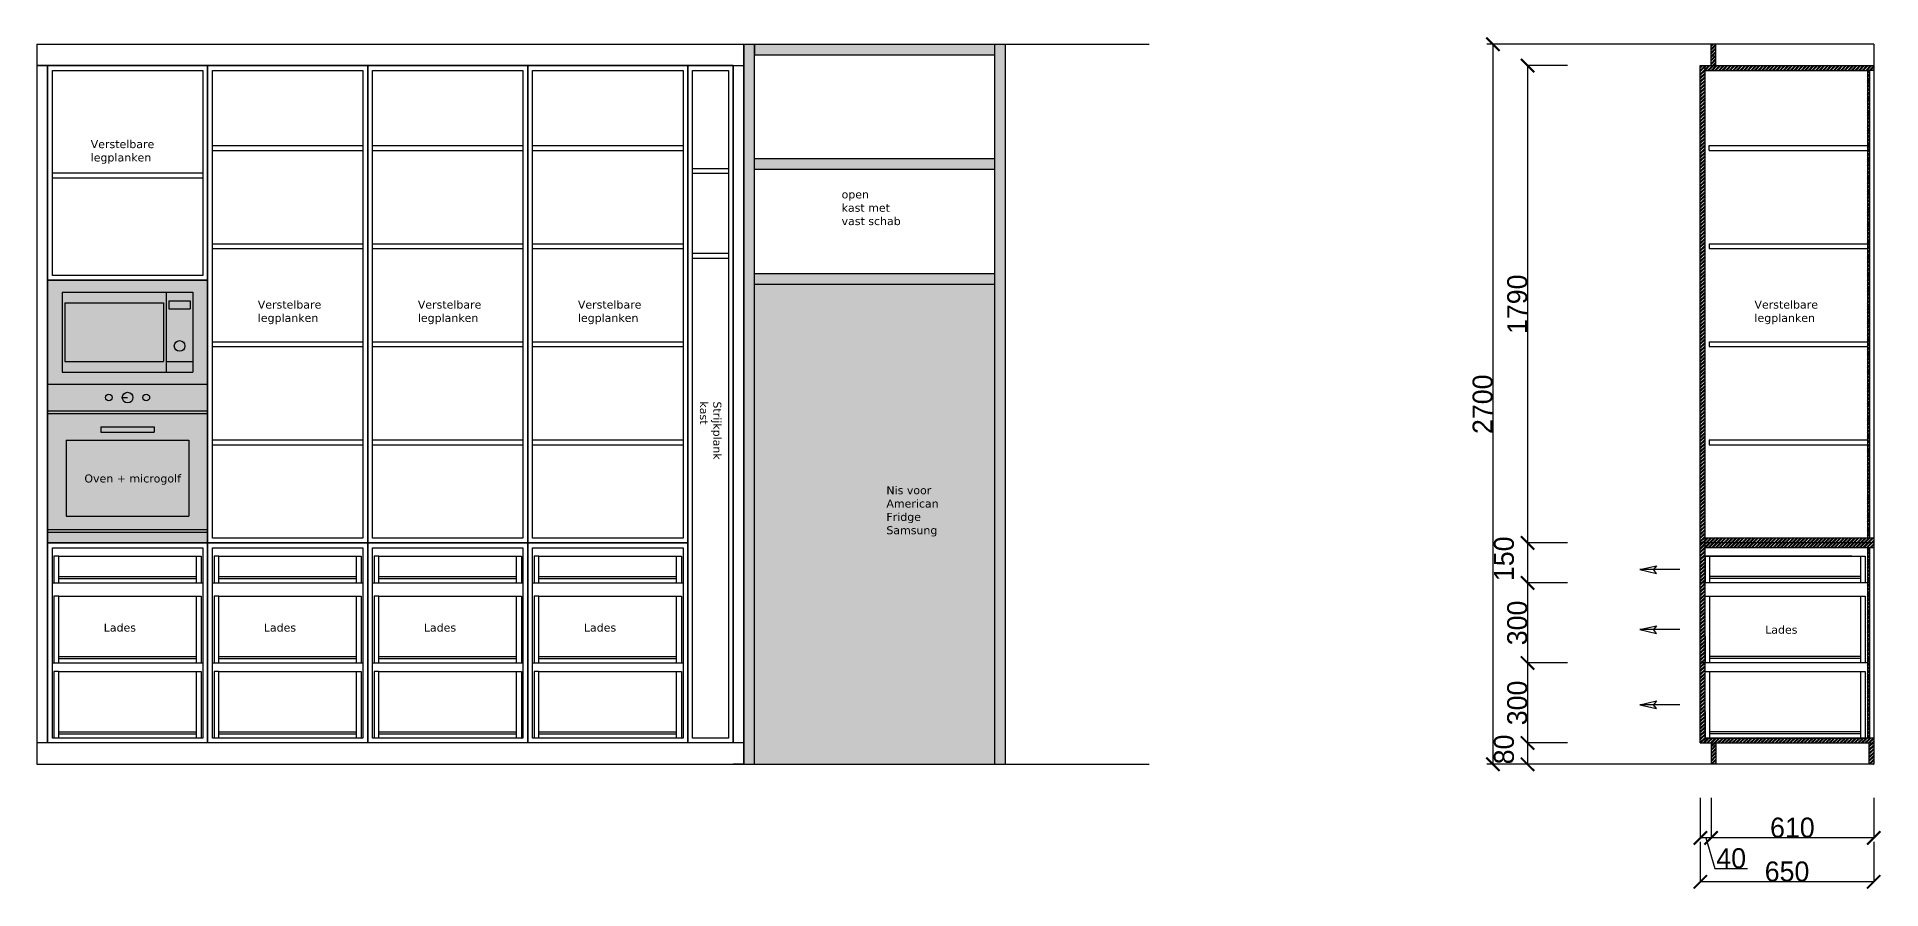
# Model space of a CAD drawing. Header units: millimetres. Extents: x -153917 to -31303, y -39726 to 31262.
# Drawn here: x -61439 to -54526, y -25069 to -21873 of the extents above; entities that cross this region are included whole.
import ezdxf

# ---------------------------------------------------------------- set-up
doc = ezdxf.new("R2010")
doc.units = ezdxf.units.MM
doc.header["$LTSCALE"] = 5
for name, color, linetype in [('Bemating', 1, 'Continuous'), ('invulling muren', 252, 'Continuous'), ('Keuken', 8, 'Continuous'), ('Meubel', 8, 'Continuous'), ('muren', 7, 'Continuous'), ('Tekst', 7, 'Continuous')]:
    doc.layers.add(name, color=color, linetype=linetype)
doc.layers.add('parket', color=7, linetype='Continuous', true_color=0xe6d6b7)
doc.styles.add('Geneva', font='')
doc.styles.get('Geneva').set_extended_font_data('Geneva')
doc.dimstyles.new('ISO-25', dxfattribs={"dimtxt": 100, "dimasz": 25, "dimexe": 1.25, "dimexo": 0.625, "dimtad": 1, "dimtxsty": 'Standard', "dimblk": 'ARCHTICK', "dimcen": 2.5, "dimse1": 1, "dimse2": 1, "dimadec": 0, "dimazin": 0, "dimtfac": 1, "dimtmove": 0, "dimatfit": 3, "dimfxl": 1, "dimarcsym": 0})

# ---------------------------------------------------------------- blocks, each defined once
blk = doc.blocks.new('_ArchTick')
at = {"color": 0, "linetype": 'ByBlock', "const_width": 0.15}
blk.add_lwpolyline([(-0.5, -0.5), (0.5, 0.5)], dxfattribs=at)
blk = doc.blocks.new('*D811')
at = {"layer": 'Bemating', "color": 0, "lineweight": -2, "transparency": 16777216}
for p, q in [((-55831.1, -21900.8), (-55982.4, -21900.8)), ((-55981.1, -21900.8), (-55981.1, -24600.8)), ((-55831.1, -24600.8), (-55982.4, -24600.8))]:
    blk.add_line(p, q, dxfattribs=at)
at = {"layer": 'Defpoints', "color": 0, "transparency": 16777216}
for p in [(-55303.5, -21900.8), (-55981.1, -24600.8), (-55303.5, -24600.8)]:
    blk.add_point(p, dxfattribs=at)
at = {"layer": 'Bemating', "color": 0, "lineweight": -2, "transparency": 16777216, "xscale": 50, "yscale": 50, "zscale": 50}
for p, rotation in [((-55981.1, -21900.8), 90), ((-55981.1, -24600.8), 270)]:
    blk.add_blockref('_ArchTick', p, dxfattribs=dict(at, rotation=rotation))
at = {"layer": 'Bemating', "color": 0, "transparency": 16777216, "insert": (-56019.2, -23250.8), "char_height": 75, "attachment_point": 5, "rotation": 90, "style": 'Geneva'}
blk.add_mtext('2700', dxfattribs=at)
blk = doc.blocks.new('*D812')
at = {"layer": 'Bemating', "color": 0, "lineweight": -2, "transparency": 16777216}
for p, q in [((-55701.3, -21980.8), (-55852.5, -21980.8)), ((-55851.3, -21980.8), (-55851.3, -23770.8)), ((-55701.3, -23770.8), (-55852.5, -23770.8))]:
    blk.add_line(p, q, dxfattribs=at)
at = {"layer": 'Defpoints', "color": 0, "transparency": 16777216}
for p in [(-55263.5, -21980.8), (-55851.3, -23770.8), (-55263.5, -23770.8)]:
    blk.add_point(p, dxfattribs=at)
at = {"layer": 'Bemating', "color": 0, "lineweight": -2, "transparency": 16777216, "xscale": 50, "yscale": 50, "zscale": 50}
for p, rotation in [((-55851.3, -21980.8), 90), ((-55851.3, -23770.8), 270)]:
    blk.add_blockref('_ArchTick', p, dxfattribs=dict(at, rotation=rotation))
at = {"layer": 'Bemating', "color": 0, "transparency": 16777216, "insert": (-55889.4, -22875.8), "char_height": 75, "attachment_point": 5, "rotation": 90, "style": 'Geneva'}
blk.add_mtext('1790', dxfattribs=at)
blk = doc.blocks.new('*D813')
at = {"layer": 'Bemating', "color": 0, "lineweight": -2, "transparency": 16777216}
for p, q in [((-55701.3, -23770.8), (-55852.5, -23770.8)), ((-55851.3, -23770.8), (-55851.3, -23920.8)), ((-55701.3, -23920.8), (-55852.5, -23920.8))]:
    blk.add_line(p, q, dxfattribs=at)
at = {"layer": 'Defpoints', "color": 0, "transparency": 16777216}
for p in [(-55263.5, -23770.8), (-55851.3, -23920.8), (-55263.5, -23920.8)]:
    blk.add_point(p, dxfattribs=at)
at = {"layer": 'Bemating', "color": 0, "lineweight": -2, "transparency": 16777216, "xscale": 50, "yscale": 50, "zscale": 50}
for p, rotation in [((-55851.3, -23770.8), 90), ((-55851.3, -23920.8), 270)]:
    blk.add_blockref('_ArchTick', p, dxfattribs=dict(at, rotation=rotation))
at = {"layer": 'Bemating', "color": 0, "transparency": 16777216, "insert": (-55939.4, -23830.2), "char_height": 75, "attachment_point": 5, "rotation": 90, "style": 'Geneva'}
blk.add_mtext('150', dxfattribs=at)
blk = doc.blocks.new('*D814')
at = {"layer": 'Bemating', "color": 0, "lineweight": -2, "transparency": 16777216}
for p, q in [((-55701.3, -23920.8), (-55852.5, -23920.8)), ((-55851.3, -23920.8), (-55851.3, -24220.8)), ((-55701.3, -24220.8), (-55852.5, -24220.8))]:
    blk.add_line(p, q, dxfattribs=at)
at = {"layer": 'Defpoints', "color": 0, "transparency": 16777216}
for p in [(-55263.5, -23920.8), (-55851.3, -24220.8), (-55263.5, -24220.8)]:
    blk.add_point(p, dxfattribs=at)
at = {"layer": 'Bemating', "color": 0, "lineweight": -2, "transparency": 16777216, "xscale": 50, "yscale": 50, "zscale": 50}
for p, rotation in [((-55851.3, -23920.8), 90), ((-55851.3, -24220.8), 270)]:
    blk.add_blockref('_ArchTick', p, dxfattribs=dict(at, rotation=rotation))
at = {"layer": 'Bemating', "color": 0, "transparency": 16777216, "insert": (-55889.4, -24070.8), "char_height": 75, "attachment_point": 5, "rotation": 90, "style": 'Geneva'}
blk.add_mtext('300', dxfattribs=at)
blk = doc.blocks.new('*D815')
at = {"layer": 'Bemating', "color": 0, "lineweight": -2, "transparency": 16777216}
for p, q in [((-55701.3, -24220.8), (-55852.5, -24220.8)), ((-55851.3, -24220.8), (-55851.3, -24520.8)), ((-55701.3, -24520.8), (-55852.5, -24520.8))]:
    blk.add_line(p, q, dxfattribs=at)
at = {"layer": 'Defpoints', "color": 0, "transparency": 16777216}
for p in [(-55263.5, -24220.8), (-55851.3, -24520.8), (-55263.5, -24520.8)]:
    blk.add_point(p, dxfattribs=at)
at = {"layer": 'Bemating', "color": 0, "lineweight": -2, "transparency": 16777216, "xscale": 50, "yscale": 50, "zscale": 50}
for p, rotation in [((-55851.3, -24220.8), 90), ((-55851.3, -24520.8), 270)]:
    blk.add_blockref('_ArchTick', p, dxfattribs=dict(at, rotation=rotation))
at = {"layer": 'Bemating', "color": 0, "transparency": 16777216, "insert": (-55889.4, -24370.8), "char_height": 75, "attachment_point": 5, "rotation": 90, "style": 'Geneva'}
blk.add_mtext('300', dxfattribs=at)
blk = doc.blocks.new('*D816')
at = {"layer": 'Bemating', "color": 0, "lineweight": -2, "transparency": 16777216}
for p, q in [((-55701.3, -24520.8), (-55852.5, -24520.8)), ((-55851.3, -24520.8), (-55851.3, -24600.8)), ((-55701.3, -24600.8), (-55852.5, -24600.8))]:
    blk.add_line(p, q, dxfattribs=at)
at = {"layer": 'Defpoints', "color": 0, "transparency": 16777216}
for p in [(-55263.5, -24520.8), (-55851.3, -24600.8), (-55303.5, -24600.8)]:
    blk.add_point(p, dxfattribs=at)
at = {"layer": 'Bemating', "color": 0, "lineweight": -2, "transparency": 16777216, "xscale": 50, "yscale": 50, "zscale": 50}
for p, rotation in [((-55851.3, -24520.8), 90), ((-55851.3, -24600.8), 270)]:
    blk.add_blockref('_ArchTick', p, dxfattribs=dict(at, rotation=rotation))
at = {"layer": 'Bemating', "color": 0, "transparency": 16777216, "insert": (-55939.4, -24545.2), "char_height": 75, "attachment_point": 5, "rotation": 90, "style": 'Geneva'}
blk.add_mtext('80', dxfattribs=at)
blk = doc.blocks.new('*D808')
at = {"layer": 'Bemating', "color": 0, "lineweight": -2, "transparency": 16777216}
for p, q in [((-55203.5, -24891.4), (-55203.5, -25042.6)), ((-54553.5, -24891.4), (-54553.5, -25042.6)), ((-54553.5, -25041.4), (-55203.5, -25041.4))]:
    blk.add_line(p, q, dxfattribs=at)
at = {"layer": 'Defpoints', "color": 0, "transparency": 16777216}
for p in [(-55203.5, -24520.8), (-54553.5, -24520.8), (-55203.5, -25041.4)]:
    blk.add_point(p, dxfattribs=at)
at = {"layer": 'Bemating', "color": 0, "lineweight": -2, "transparency": 16777216, "xscale": 50, "yscale": 50, "zscale": 50, "rotation": 180}
blk.add_blockref('_ArchTick', (-55203.5, -25041.4), dxfattribs=at)
at = {"layer": 'Bemating', "color": 0, "lineweight": -2, "transparency": 16777216, "xscale": 50, "yscale": 50, "zscale": 50}
blk.add_blockref('_ArchTick', (-54553.5, -25041.4), dxfattribs=at)
at = {"layer": 'Bemating', "color": 0, "transparency": 16777216, "insert": (-54878.5, -25003.3), "char_height": 75, "attachment_point": 5, "style": 'Geneva'}
blk.add_mtext('650', dxfattribs=at)
blk = doc.blocks.new('*D809')
at = {"layer": 'Bemating', "color": 0, "lineweight": -2, "transparency": 16777216}
for p, q in [((-55163.5, -24727.1), (-55163.5, -24878.3)), ((-54553.5, -24727.1), (-54553.5, -24878.3)), ((-54553.5, -24877.1), (-55163.5, -24877.1))]:
    blk.add_line(p, q, dxfattribs=at)
at = {"layer": 'Defpoints', "color": 0, "transparency": 16777216}
for p in [(-55163.5, -24600.8), (-54553.5, -24600.8), (-55163.5, -24877.1)]:
    blk.add_point(p, dxfattribs=at)
at = {"layer": 'Bemating', "color": 0, "lineweight": -2, "transparency": 16777216, "xscale": 50, "yscale": 50, "zscale": 50, "rotation": 180}
blk.add_blockref('_ArchTick', (-55163.5, -24877.1), dxfattribs=at)
at = {"layer": 'Bemating', "color": 0, "lineweight": -2, "transparency": 16777216, "xscale": 50, "yscale": 50, "zscale": 50}
blk.add_blockref('_ArchTick', (-54553.5, -24877.1), dxfattribs=at)
at = {"layer": 'Bemating', "color": 0, "transparency": 16777216, "insert": (-54858.5, -24838.9), "char_height": 75, "attachment_point": 5, "style": 'Geneva'}
blk.add_mtext('610', dxfattribs=at)
blk = doc.blocks.new('*D810')
at = {"layer": 'Bemating', "color": 0, "lineweight": -2, "transparency": 16777216}
for p, q in [((-55203.5, -24727.1), (-55203.5, -24878.3)), ((-55163.5, -24727.1), (-55163.5, -24878.3)), ((-55163.5, -24877.1), (-55203.5, -24877.1)), ((-55183.5, -24877.1), (-55149.1, -24991.8)), ((-55149.1, -24991.8), (-55026.4, -24991.8))]:
    blk.add_line(p, q, dxfattribs=at)
at = {"layer": 'Defpoints', "color": 0, "transparency": 16777216}
for p in [(-55203.5, -24520.8), (-55163.5, -24600.8), (-55203.5, -24877.1)]:
    blk.add_point(p, dxfattribs=at)
at = {"layer": 'Bemating', "color": 0, "lineweight": -2, "transparency": 16777216, "xscale": 50, "yscale": 50, "zscale": 50, "rotation": 180}
blk.add_blockref('_ArchTick', (-55203.5, -24877.1), dxfattribs=at)
at = {"layer": 'Bemating', "color": 0, "lineweight": -2, "transparency": 16777216, "xscale": 50, "yscale": 50, "zscale": 50}
blk.add_blockref('_ArchTick', (-55163.5, -24877.1), dxfattribs=at)
at = {"layer": 'Bemating', "color": 0, "transparency": 16777216, "insert": (-55087.8, -24953.6), "char_height": 75, "attachment_point": 5, "style": 'Geneva'}
blk.add_mtext('40', dxfattribs=at)

msp = doc.modelspace()

# ---------------------------------------------------------------- hatches: boundary and pattern name
at = {"layer": 'invulling muren', "transparency": 33554687}
h = msp.add_hatch(dxfattribs=at)
h.set_pattern_fill('ANSI32', color=256)
h.paths.add_polyline_path([(-55185.507, -21980.805), (-55203.507, -21980.805), (-55203.507, -23770.805), (-55185.507, -23770.805)])
h.paths.add_polyline_path([(-55145.507, -21900.805), (-55163.507, -21900.805), (-55163.507, -21980.805), (-55145.507, -21980.805)])
h.paths.add_polyline_path([(-54553.507, -21980.805), (-55185.507, -21980.805), (-55185.507, -21998.805), (-54577.507, -21998.805), (-54553.507, -21998.805)])
h.paths.add_polyline_path([(-54569.507, -21998.805), (-54577.507, -21998.805), (-54577.507, -23752.805), (-54569.507, -23752.805)])
h.paths.add_polyline_path([(-54553.507, -23752.805), (-55185.507, -23752.805), (-55185.507, -23770.805), (-54553.507, -23770.805)])
h.paths.add_polyline_path([(-54553.507, -23770.805), (-55185.507, -23770.805), (-55185.507, -23788.805), (-54577.507, -23788.805), (-54553.507, -23788.805)])
h.paths.add_polyline_path([(-55185.507, -23770.805), (-55203.507, -23770.805), (-55203.507, -23920.805), (-55185.507, -23920.805), (-55185.507, -23820.805)])
h.paths.add_polyline_path([(-55185.507, -23920.805), (-55203.507, -23920.805), (-55203.507, -24220.805), (-55185.507, -24220.805), (-55185.507, -24120.805)])
h.paths.add_polyline_path([(-54569.507, -23788.805), (-54577.507, -23788.805), (-54577.507, -24502.805), (-54569.507, -24502.805)])
h.paths.add_polyline_path([(-55185.507, -24220.805), (-55203.507, -24220.805), (-55203.507, -24520.805), (-55185.507, -24520.805)])
h.paths.add_polyline_path([(-54553.507, -24502.805), (-55167.507, -24502.805), (-55185.507, -24502.805), (-55185.507, -24520.805), (-55163.507, -24520.805), (-54553.507, -24520.805)])
h.paths.add_polyline_path([(-55145.507, -24520.805), (-55163.507, -24520.805), (-55163.507, -24600.805), (-55145.507, -24600.805)])
h.paths.add_polyline_path([(-54553.507, -24520.805), (-54571.507, -24520.805), (-54571.507, -24600.805), (-54553.507, -24600.805)])
at = {"layer": 'Meubel', "transparency": 33554480}
h = msp.add_hatch(color=11, dxfattribs=at)
h.dxf.hatch_style = 1
h.paths.add_polyline_path([(-60798.737, -22785.805), (-61398.737, -22785.805), (-61398.737, -23770.805), (-60798.737, -23770.805)])
h = msp.add_hatch(color=11, dxfattribs=at)
h.dxf.hatch_style = 1
h.paths.add_polyline_path([(-57848.737, -22800.805), (-58748.737, -22800.805), (-58748.737, -24600.805), (-57848.737, -24600.805)])
at = {"layer": 'parket', "transparency": 33554687}
h = msp.add_hatch(color=256, dxfattribs=at)
h.dxf.hatch_style = 1
h.paths.add_polyline_path([(-58748.737, -21900.805), (-58788.737, -21900.805), (-58788.737, -24600.805), (-58748.737, -24600.805)])
h.paths.add_polyline_path([(-57848.737, -21900.805), (-58748.737, -21900.805), (-58748.737, -21940.805), (-57848.737, -21940.805)])
h.paths.add_polyline_path([(-57808.737, -21900.805), (-57848.737, -21900.805), (-57848.737, -21940.805), (-57848.737, -24600.805), (-57808.737, -24600.805)])
h.paths.add_polyline_path([(-57848.737, -22330.805), (-58748.737, -22330.805), (-58748.737, -22370.805), (-57848.737, -22370.805)])
h.paths.add_polyline_path([(-57848.737, -22760.805), (-58748.737, -22760.805), (-58748.737, -22800.805), (-57848.737, -22800.805)])

# ---------------------------------------------------------------- linework, layer by layer
at = {"layer": 'Keuken'}
for p, q in [((-61398.737, -22785.805), (-60798.737, -22785.805)), ((-61343.737, -22830.805), (-61343.737, -23130.805)), ((-61343.737, -22830.805), (-60853.737, -22830.805)), ((-61333.737, -22870.805), (-60963.737, -22870.805)), ((-61333.737, -22870.805), (-61333.737, -23090.805)), ((-60963.737, -22870.805), (-60963.737, -23090.805)), ((-60953.737, -22830.805), (-60953.737, -23130.805)), ((-60943.737, -22862.441), (-60863.737, -22862.441)), ((-60943.737, -22862.441), (-60943.737, -22892.441)), ((-60863.737, -22862.441), (-60863.737, -22892.441)), ((-60853.737, -22830.805), (-60853.737, -23130.805)), ((-60943.737, -22892.441), (-60863.737, -22892.441)), ((-61343.737, -23130.805), (-60853.737, -23130.805)), ((-61333.737, -23090.805), (-60963.737, -23090.805)), ((-60953.737, -23090.805), (-60853.737, -23090.805)), ((-61398.737, -23175.805), (-60798.737, -23175.805)), ((-61118.737, -23225.805), (-61098.737, -23225.805)), ((-61398.737, -23275.805), (-60798.737, -23275.805)), ((-61398.737, -23285.805), (-60798.737, -23285.805)), ((-61198.737, -23335.805), (-60998.737, -23335.805)), ((-61198.737, -23335.805), (-61198.737, -23355.805)), ((-61198.737, -23355.805), (-60998.737, -23355.805)), ((-60998.737, -23335.805), (-60998.737, -23355.805)), ((-61328.737, -23385.805), (-60868.737, -23385.805)), ((-61328.737, -23385.805), (-61328.737, -23670.805)), ((-60868.737, -23385.805), (-60868.737, -23670.805)), ((-61328.737, -23670.805), (-60868.737, -23670.805)), ((-61398.737, -23720.805), (-60798.737, -23720.805)), ((-61398.737, -23730.805), (-60798.737, -23730.805)), ((-61398.737, -23770.805), (-60798.737, -23770.805)), ((-60798.737, -23770.805), (-60198.737, -23770.805)), ((-60198.737, -23770.805), (-59598.737, -23770.805)), ((-59598.737, -23770.805), (-58998.737, -23770.805))]:
    msp.add_line(p, q, dxfattribs=at)
for centre, radius in [((-60903.737, -23032.192), 20), ((-61168.737, -23225.805), 12.5), ((-61098.737, -23225.805), 20), ((-61028.737, -23225.805), 12.5)]:
    msp.add_circle(centre, radius, dxfattribs=at)
at = {"layer": 'Meubel'}
for p, q in [((-58788.737, -24600.805), (-58788.737, -21900.805)), ((-58788.737, -21900.805), (-57808.737, -21900.805)), ((-58748.737, -24600.805), (-58748.737, -21900.805)), ((-58748.737, -21900.805), (-58748.737, -21940.805)), ((-57848.737, -21900.805), (-57848.737, -24600.805)), ((-57808.737, -21900.805), (-57808.737, -24600.805)), ((-55163.507, -21980.805), (-55163.507, -21900.805)), ((-55145.507, -21980.805), (-55145.507, -21900.805)), ((-58828.737, -21980.805), (-61438.737, -21980.805)), ((-61438.737, -21980.805), (-61398.737, -21980.805)), ((-61398.737, -21980.805), (-61398.737, -24520.805)), ((-60798.737, -21980.805), (-60798.737, -24520.805)), ((-60198.737, -21980.805), (-60198.737, -24520.805)), ((-59598.737, -21980.805), (-59598.737, -24520.805)), ((-58998.737, -21980.805), (-58998.737, -24520.805)), ((-58828.737, -24520.805), (-58828.737, -21980.805)), ((-58828.737, -21980.805), (-58788.737, -21980.805)), ((-58748.737, -21940.805), (-57848.737, -21940.805)), ((-55203.507, -24520.805), (-55203.507, -21980.805)), ((-55203.507, -21980.805), (-54553.507, -21980.805)), ((-55203.507, -21980.805), (-55163.507, -21980.805)), ((-55185.507, -24520.805), (-55185.507, -21980.805)), ((-55185.507, -21998.805), (-54577.507, -21998.805)), ((-54553.507, -21998.805), (-54577.507, -21998.805)), ((-54577.507, -21998.805), (-54577.507, -23752.805)), ((-54569.507, -21998.805), (-54569.507, -23752.805)), ((-60780.737, -22280.805), (-60216.737, -22280.805)), ((-60780.737, -22298.805), (-60216.737, -22298.805)), ((-60180.737, -22280.805), (-59616.737, -22280.805)), ((-60180.737, -22298.805), (-59616.737, -22298.805)), ((-59580.737, -22280.805), (-59016.737, -22280.805)), ((-59580.737, -22298.805), (-59016.737, -22298.805)), ((-55170.507, -22280.805), (-54577.507, -22280.805)), ((-55170.507, -22298.805), (-55170.507, -22280.805)), ((-55170.507, -22298.805), (-54577.507, -22298.805)), ((-61380.737, -22383.305), (-60816.737, -22383.305)), ((-58980.737, -22366.805), (-58846.737, -22366.805)), ((-58980.737, -22384.805), (-58846.737, -22384.805)), ((-57848.737, -22330.805), (-58748.737, -22330.805)), ((-57848.737, -22370.805), (-58748.737, -22370.805)), ((-61380.737, -22401.305), (-60816.737, -22401.305)), ((-60780.737, -22648.805), (-60216.737, -22648.805)), ((-60780.737, -22666.805), (-60216.737, -22666.805)), ((-60180.737, -22648.805), (-59616.737, -22648.805)), ((-60180.737, -22666.805), (-59616.737, -22666.805)), ((-59580.737, -22648.805), (-59016.737, -22648.805)), ((-59580.737, -22666.805), (-59016.737, -22666.805)), ((-55170.507, -22648.805), (-54577.507, -22648.805)), ((-55170.507, -22648.805), (-55170.507, -22666.805)), ((-55170.507, -22666.805), (-54577.507, -22666.805)), ((-58980.737, -22684.805), (-58846.737, -22684.805)), ((-58980.737, -24502.805), (-58980.737, -22702.805)), ((-58980.737, -22702.805), (-58846.737, -22702.805)), ((-61398.737, -22785.805), (-61398.737, -23770.805)), ((-60798.737, -22785.805), (-60798.737, -23770.805)), ((-58748.737, -22760.805), (-57848.737, -22760.805)), ((-58748.737, -22800.805), (-57848.737, -22800.805)), ((-60780.737, -23016.805), (-60216.737, -23016.805)), ((-60180.737, -23016.805), (-59616.737, -23016.805)), ((-59580.737, -23016.805), (-59016.737, -23016.805)), ((-55170.507, -23016.805), (-54577.507, -23016.805)), ((-55170.507, -23016.805), (-55170.507, -23034.805)), ((-60780.737, -23034.805), (-60216.737, -23034.805)), ((-60180.737, -23034.805), (-59616.737, -23034.805)), ((-59580.737, -23034.805), (-59016.737, -23034.805)), ((-55170.507, -23034.805), (-54577.507, -23034.805)), ((-60780.737, -23384.805), (-60216.737, -23384.805)), ((-60780.737, -23752.805), (-60780.737, -23402.805)), ((-60780.737, -23402.805), (-60216.737, -23402.805)), ((-60180.737, -23384.805), (-59616.737, -23384.805)), ((-60180.737, -23402.805), (-59616.737, -23402.805)), ((-59580.737, -23384.805), (-59016.737, -23384.805)), ((-59580.737, -23402.805), (-59016.737, -23402.805)), ((-55170.507, -23384.805), (-54577.507, -23384.805)), ((-55170.507, -23384.805), (-55170.507, -23402.805)), ((-55170.507, -23402.805), (-54577.507, -23402.805)), ((-61398.737, -23770.805), (-58998.737, -23770.805)), ((-55185.507, -23770.805), (-55203.507, -23770.805)), ((-54553.507, -23752.805), (-55185.507, -23752.805)), ((-54553.507, -23770.805), (-55185.507, -23770.805)), ((-61356.737, -23820.805), (-61374.737, -23820.805)), ((-61374.737, -23820.805), (-61374.737, -23920.805)), ((-61356.737, -23920.805), (-61356.737, -23820.805)), ((-61356.737, -23820.805), (-60822.737, -23820.805)), ((-60840.737, -23920.805), (-60840.737, -23820.805)), ((-60840.737, -23820.805), (-60822.737, -23820.805)), ((-60822.737, -23820.805), (-60822.737, -23920.805)), ((-60756.737, -23820.805), (-60774.737, -23820.805)), ((-60774.737, -23820.805), (-60774.737, -23920.805)), ((-60756.737, -23920.805), (-60756.737, -23820.805)), ((-60756.737, -23820.805), (-60222.737, -23820.805)), ((-60240.737, -23920.805), (-60240.737, -23820.805)), ((-60240.737, -23820.805), (-60222.737, -23820.805)), ((-60222.737, -23820.805), (-60222.737, -23920.805)), ((-60156.737, -23820.805), (-60174.737, -23820.805)), ((-60174.737, -23820.805), (-60174.737, -23920.805)), ((-60156.737, -23920.805), (-60156.737, -23820.805)), ((-60156.737, -23820.805), (-59622.737, -23820.805)), ((-59640.737, -23920.805), (-59640.737, -23820.805)), ((-59640.737, -23820.805), (-59622.737, -23820.805)), ((-59622.737, -23820.805), (-59622.737, -23920.805)), ((-59556.737, -23820.805), (-59574.737, -23820.805)), ((-59574.737, -23820.805), (-59574.737, -23920.805)), ((-59556.737, -23920.805), (-59556.737, -23820.805)), ((-59556.737, -23820.805), (-59022.737, -23820.805)), ((-59040.737, -23920.805), (-59040.737, -23820.805)), ((-59040.737, -23820.805), (-59022.737, -23820.805)), ((-59022.737, -23820.805), (-59022.737, -23920.805)), ((-54577.507, -23788.805), (-55185.507, -23788.805)), ((-55167.507, -23820.805), (-55185.507, -23820.805)), ((-55185.507, -23820.805), (-55185.507, -23920.805)), ((-55185.507, -23820.805), (-54685.507, -23820.805)), ((-55185.507, -23820.805), (-54585.507, -23820.805)), ((-54635.507, -23820.805), (-55167.507, -23820.805)), ((-55167.507, -23920.805), (-55167.507, -23820.805)), ((-54603.507, -23820.805), (-54603.507, -23920.805)), ((-54585.507, -23820.805), (-54585.507, -23920.805)), ((-54585.507, -23820.805), (-54585.507, -23920.805)), ((-54553.507, -23788.805), (-54577.507, -23788.805)), ((-54577.507, -23788.805), (-54577.507, -24502.805)), ((-54569.507, -23788.805), (-54569.507, -24502.805)), ((-61356.737, -23920.805), (-61356.737, -23896.805)), ((-61356.737, -23896.805), (-60840.737, -23896.805)), ((-61356.737, -23904.805), (-60840.737, -23904.805)), ((-60840.737, -23920.805), (-60840.737, -23896.805)), ((-60756.737, -23920.805), (-60756.737, -23896.805)), ((-60756.737, -23896.805), (-60240.737, -23896.805)), ((-60756.737, -23904.805), (-60240.737, -23904.805)), ((-60240.737, -23920.805), (-60240.737, -23896.805)), ((-60156.737, -23920.805), (-60156.737, -23896.805)), ((-60156.737, -23896.805), (-59640.737, -23896.805)), ((-60156.737, -23904.805), (-59640.737, -23904.805)), ((-59640.737, -23920.805), (-59640.737, -23896.805)), ((-59556.737, -23920.805), (-59556.737, -23896.805)), ((-59556.737, -23896.805), (-59040.737, -23896.805)), ((-59556.737, -23904.805), (-59040.737, -23904.805)), ((-59040.737, -23920.805), (-59040.737, -23896.805)), ((-55430.574, -23870.805), (-55368.318, -23856.323)), ((-55280.574, -23870.805), (-55430.574, -23870.805)), ((-55430.574, -23870.805), (-55368.318, -23885.287)), ((-55368.318, -23856.323), (-55379.346, -23870.805)), ((-55368.318, -23885.287), (-55379.346, -23870.805)), ((-54603.507, -23896.805), (-55167.507, -23896.805)), ((-55167.507, -23920.805), (-55167.507, -23896.805)), ((-54603.507, -23904.805), (-55167.507, -23904.805)), ((-61380.737, -23920.805), (-60816.737, -23920.805)), ((-61356.737, -23970.805), (-61374.737, -23970.805)), ((-61374.737, -23970.805), (-61374.737, -24220.805)), ((-61356.737, -24220.805), (-61356.737, -23970.805)), ((-61356.737, -23970.805), (-60822.737, -23970.805)), ((-60840.737, -24220.805), (-60840.737, -23970.805)), ((-60840.737, -23970.805), (-60822.737, -23970.805)), ((-60822.737, -23970.805), (-60822.737, -24220.805)), ((-60780.737, -23920.805), (-60216.737, -23920.805)), ((-60756.737, -23970.805), (-60774.737, -23970.805)), ((-60774.737, -23970.805), (-60774.737, -24220.805)), ((-60756.737, -24220.805), (-60756.737, -23970.805)), ((-60756.737, -23970.805), (-60222.737, -23970.805)), ((-60240.737, -24220.805), (-60240.737, -23970.805)), ((-60240.737, -23970.805), (-60222.737, -23970.805)), ((-60222.737, -23970.805), (-60222.737, -24220.805)), ((-60180.737, -23920.805), (-59616.737, -23920.805)), ((-60156.737, -23970.805), (-60174.737, -23970.805)), ((-60174.737, -23970.805), (-60174.737, -24220.805)), ((-60156.737, -24220.805), (-60156.737, -23970.805)), ((-60156.737, -23970.805), (-59622.737, -23970.805)), ((-59640.737, -24220.805), (-59640.737, -23970.805)), ((-59640.737, -23970.805), (-59622.737, -23970.805)), ((-59622.737, -23970.805), (-59622.737, -24220.805)), ((-59580.737, -23920.805), (-59016.737, -23920.805)), ((-59556.737, -23970.805), (-59574.737, -23970.805)), ((-59574.737, -23970.805), (-59574.737, -24220.805)), ((-59556.737, -24220.805), (-59556.737, -23970.805)), ((-59556.737, -23970.805), (-59022.737, -23970.805)), ((-59040.737, -24220.805), (-59040.737, -23970.805)), ((-59040.737, -23970.805), (-59022.737, -23970.805)), ((-59022.737, -23970.805), (-59022.737, -24220.805)), ((-55185.507, -23920.805), (-55203.507, -23920.805)), ((-55167.507, -23920.805), (-55185.507, -23920.805)), ((-55185.507, -23970.805), (-54585.507, -23970.805)), ((-54577.507, -23920.805), (-55167.507, -23920.805)), ((-55167.507, -24220.805), (-55167.507, -23970.805)), ((-54603.507, -23970.805), (-54603.507, -24220.805)), ((-54585.507, -23970.805), (-54585.507, -24220.805)), ((-55430.574, -24095.805), (-55368.318, -24081.323)), ((-55280.574, -24095.805), (-55430.574, -24095.805)), ((-55430.574, -24095.805), (-55368.318, -24110.287)), ((-55368.318, -24081.323), (-55379.346, -24095.805)), ((-55368.318, -24110.287), (-55379.346, -24095.805)), ((-55185.507, -24120.805), (-55185.507, -24220.805)), ((-54585.507, -24120.805), (-54585.507, -24220.805)), ((-61380.737, -24220.805), (-60816.737, -24220.805)), ((-61356.737, -24252.805), (-61374.737, -24252.805)), ((-61374.737, -24252.805), (-61374.737, -24502.805)), ((-61356.737, -24220.805), (-61356.737, -24196.805)), ((-61356.737, -24196.805), (-60840.737, -24196.805)), ((-61356.737, -24204.805), (-60840.737, -24204.805)), ((-61356.737, -24502.805), (-61356.737, -24252.805)), ((-61356.737, -24252.805), (-60822.737, -24252.805)), ((-60840.737, -24220.805), (-60840.737, -24196.805)), ((-60840.737, -24502.805), (-60840.737, -24252.805)), ((-60840.737, -24252.805), (-60822.737, -24252.805)), ((-60822.737, -24252.805), (-60822.737, -24502.805)), ((-60780.737, -24220.805), (-60216.737, -24220.805)), ((-60756.737, -24252.805), (-60774.737, -24252.805)), ((-60774.737, -24252.805), (-60774.737, -24502.805)), ((-60756.737, -24220.805), (-60756.737, -24196.805)), ((-60756.737, -24196.805), (-60240.737, -24196.805)), ((-60756.737, -24204.805), (-60240.737, -24204.805)), ((-60756.737, -24502.805), (-60756.737, -24252.805)), ((-60756.737, -24252.805), (-60222.737, -24252.805)), ((-60240.737, -24220.805), (-60240.737, -24196.805)), ((-60240.737, -24502.805), (-60240.737, -24252.805)), ((-60240.737, -24252.805), (-60222.737, -24252.805)), ((-60222.737, -24252.805), (-60222.737, -24502.805)), ((-60180.737, -24220.805), (-59616.737, -24220.805)), ((-60156.737, -24252.805), (-60174.737, -24252.805)), ((-60174.737, -24252.805), (-60174.737, -24502.805)), ((-60156.737, -24220.805), (-60156.737, -24196.805)), ((-60156.737, -24196.805), (-59640.737, -24196.805)), ((-60156.737, -24204.805), (-59640.737, -24204.805)), ((-60156.737, -24502.805), (-60156.737, -24252.805)), ((-60156.737, -24252.805), (-59622.737, -24252.805)), ((-59640.737, -24220.805), (-59640.737, -24196.805)), ((-59640.737, -24502.805), (-59640.737, -24252.805)), ((-59640.737, -24252.805), (-59622.737, -24252.805)), ((-59622.737, -24252.805), (-59622.737, -24502.805)), ((-59580.737, -24220.805), (-59016.737, -24220.805)), ((-59556.737, -24252.805), (-59574.737, -24252.805)), ((-59574.737, -24252.805), (-59574.737, -24502.805)), ((-59556.737, -24220.805), (-59556.737, -24196.805)), ((-59556.737, -24196.805), (-59040.737, -24196.805)), ((-59556.737, -24204.805), (-59040.737, -24204.805)), ((-59556.737, -24502.805), (-59556.737, -24252.805)), ((-59556.737, -24252.805), (-59022.737, -24252.805)), ((-59040.737, -24220.805), (-59040.737, -24196.805)), ((-59040.737, -24502.805), (-59040.737, -24252.805)), ((-59040.737, -24252.805), (-59022.737, -24252.805)), ((-59022.737, -24252.805), (-59022.737, -24502.805)), ((-55185.507, -24220.805), (-55203.507, -24220.805)), ((-55167.507, -24220.805), (-55185.507, -24220.805)), ((-55185.507, -24252.805), (-54585.507, -24252.805)), ((-54603.507, -24196.805), (-55167.507, -24196.805)), ((-55167.507, -24220.805), (-55167.507, -24196.805)), ((-54603.507, -24204.805), (-55167.507, -24204.805)), ((-54577.507, -24220.805), (-55167.507, -24220.805)), ((-55167.507, -24502.805), (-55167.507, -24252.805)), ((-54603.507, -24252.805), (-54603.507, -24502.805)), ((-54585.507, -24252.805), (-54585.507, -24502.805)), ((-55430.574, -24377.805), (-55368.318, -24363.323)), ((-55280.574, -24377.805), (-55430.574, -24377.805)), ((-55430.574, -24377.805), (-55368.318, -24392.287)), ((-55368.318, -24363.323), (-55379.346, -24377.805)), ((-55368.318, -24392.287), (-55379.346, -24377.805)), ((-55185.507, -24402.805), (-55185.507, -24502.805)), ((-54585.507, -24402.805), (-54585.507, -24502.805)), ((-58788.737, -24520.805), (-61438.737, -24520.805)), ((-61356.737, -24502.805), (-61356.737, -24478.805)), ((-61356.737, -24478.805), (-60840.737, -24478.805)), ((-61356.737, -24486.805), (-60840.737, -24486.805)), ((-60840.737, -24502.805), (-60840.737, -24478.805)), ((-60756.737, -24502.805), (-60756.737, -24478.805)), ((-60756.737, -24478.805), (-60240.737, -24478.805)), ((-60756.737, -24486.805), (-60240.737, -24486.805)), ((-60240.737, -24502.805), (-60240.737, -24478.805)), ((-60156.737, -24502.805), (-60156.737, -24478.805)), ((-60156.737, -24478.805), (-59640.737, -24478.805)), ((-60156.737, -24486.805), (-59640.737, -24486.805)), ((-59640.737, -24502.805), (-59640.737, -24478.805)), ((-59556.737, -24502.805), (-59556.737, -24478.805)), ((-59556.737, -24478.805), (-59040.737, -24478.805)), ((-59556.737, -24486.805), (-59040.737, -24486.805)), ((-59040.737, -24502.805), (-59040.737, -24478.805)), ((-58788.737, -24600.805), (-58788.737, -24520.805)), ((-55203.507, -24520.805), (-54553.507, -24520.805)), ((-55203.507, -24520.805), (-55163.507, -24520.805)), ((-55185.507, -24502.805), (-54577.507, -24502.805)), ((-55167.507, -24502.805), (-55185.507, -24502.805)), ((-54603.507, -24478.805), (-55167.507, -24478.805)), ((-55167.507, -24502.805), (-55167.507, -24478.805)), ((-54603.507, -24486.805), (-55167.507, -24486.805)), ((-54553.507, -24502.805), (-55167.507, -24502.805)), ((-55163.507, -24520.805), (-55163.507, -24600.805)), ((-55145.507, -24520.805), (-55145.507, -24600.805)), ((-54571.507, -24520.805), (-54571.507, -24600.805)), ((-54553.507, -24520.805), (-54553.507, -24600.805)), ((-58788.737, -24600.805), (-58828.737, -24600.805)), ((-54553.507, -24600.805), (-55203.507, -24600.805))]:
    msp.add_line(p, q, dxfattribs=at)
for points in [[(-61398.737, -21980.805), (-60798.737, -21980.805), (-60798.737, -22785.805), (-61398.737, -22785.805)], [(-60798.737, -21980.805), (-60198.737, -21980.805), (-60198.737, -23770.805), (-60798.737, -23770.805)], [(-60798.737, -21980.805), (-60198.737, -21980.805), (-60198.737, -23770.805), (-60798.737, -23770.805)], [(-60198.737, -21980.805), (-59598.737, -21980.805), (-59598.737, -23770.805), (-60198.737, -23770.805)], [(-59598.737, -21980.805), (-58998.737, -21980.805), (-58998.737, -23770.805), (-59598.737, -23770.805)], [(-58998.737, -21980.805), (-58828.737, -21980.805), (-58828.737, -24520.805), (-58998.737, -24520.805)], [(-61380.737, -21998.805), (-60816.737, -21998.805), (-60816.737, -22767.805), (-61380.737, -22767.805)], [(-60780.737, -21998.805), (-60216.737, -21998.805), (-60216.737, -23752.805), (-60780.737, -23752.805)], [(-60180.737, -21998.805), (-59616.737, -21998.805), (-59616.737, -23752.805), (-60180.737, -23752.805)], [(-59580.737, -21998.805), (-59016.737, -21998.805), (-59016.737, -23752.805), (-59580.737, -23752.805)], [(-58980.737, -21998.805), (-58846.737, -21998.805), (-58846.737, -24502.805), (-58980.737, -24502.805)], [(-61398.737, -22785.805), (-60798.737, -22785.805), (-60798.737, -23770.805), (-61398.737, -23770.805)], [(-61398.737, -23770.805), (-60798.737, -23770.805), (-60798.737, -24520.805), (-61398.737, -24520.805)], [(-60798.737, -23770.805), (-60198.737, -23770.805), (-60198.737, -24520.805), (-60798.737, -24520.805)], [(-60198.737, -23770.805), (-59598.737, -23770.805), (-59598.737, -24520.805), (-60198.737, -24520.805)], [(-59598.737, -23770.805), (-58998.737, -23770.805), (-58998.737, -24520.805), (-59598.737, -24520.805)], [(-61380.737, -23788.805), (-60816.737, -23788.805), (-60816.737, -24502.805), (-61380.737, -24502.805)], [(-60780.737, -23788.805), (-60216.737, -23788.805), (-60216.737, -24502.805), (-60780.737, -24502.805)], [(-60180.737, -23788.805), (-59616.737, -23788.805), (-59616.737, -24502.805), (-60180.737, -24502.805)], [(-59580.737, -23788.805), (-59016.737, -23788.805), (-59016.737, -24502.805), (-59580.737, -24502.805)]]:
    msp.add_lwpolyline(points, close=True, dxfattribs=at)
at = {"layer": 'muren'}
for p, q in [((-61438.737, -21900.805), (-61438.737, -24600.805)), ((-61438.737, -21900.805), (-57269.955, -21900.805)), ((-58788.737, -21900.805), (-58788.737, -24600.805)), ((-54553.507, -21900.805), (-56003.507, -21900.805)), ((-54553.507, -21900.805), (-54553.507, -24600.805)), ((-54553.507, -21900.805), (-54553.507, -24600.805)), ((-61438.737, -24600.805), (-57269.955, -24600.805)), ((-54603.507, -24600.805), (-56003.507, -24600.805))]:
    msp.add_line(p, q, dxfattribs=at)

# ---------------------------------------------------------------- texts
at = {"layer": 'Tekst', "char_height": 30}
for s, insert, attachment_point in [('{\\fVerdana|b0|i0|c0|p34;Verstelbare\\Plegplanken}', (-61236.992, -22260.337), 1), ('{\\fVerdana|b0|i0|c0|p34;open \\Pkast met \\Pvast schab}', (-58422.399, -22448.897), 1), ('{\\fVerdana|b0|i0|c0|p34;Verstelbare\\Plegplanken}', (-60610.863, -22862.002), 1), ('{\\fVerdana|b0|i0|c0|p34;Verstelbare\\Plegplanken}', (-60010.863, -22862.002), 1), ('{\\fVerdana|b0|i0|c0|p34;Verstelbare\\Plegplanken}', (-59410.863, -22862.002), 1), ('{\\fVerdana|b0|i0|c0|p34;Verstelbare\\Plegplanken}', (-55000.634, -22862.002), 1), ('{\\fVerdana|b0|i0|c0|p34;Oven + microgolf}', (-61260.69, -23514.118), 1), ('{\\fVerdana|b0|i0|c0|p34;Lades}', (-61188.308, -24073.185), 1), ('{\\fVerdana|b0|i0|c0|p34;Lades}', (-60588.308, -24073.185), 1), ('{\\fVerdana|b0|i0|c0|p34;Lades}', (-59988.308, -24073.185), 1), ('{\\fVerdana|b0|i0|c0|p34;Lades}', (-59388.308, -24073.185), 1), ('{\\fVerdana|b0|i0|c0|p34;Lades}', (-54839.421, -24081.274), 3)]:
    msp.add_mtext_dynamic_manual_height_columns(s, width=513.71165, gutter_width=12.5, heights=[0], dxfattribs=dict(at, insert=insert, attachment_point=attachment_point))
at = {"layer": 'Tekst', "insert": (-58873.2, -23240.119), "char_height": 30, "attachment_point": 1, "rotation": 270}
msp.add_mtext_dynamic_manual_height_columns('{\\fVerdana|b0|i0|c0|p34;Strijkplank\\Pkast}', width=513.71165, gutter_width=12.5, heights=[0], dxfattribs=at)
at = {"layer": 'Tekst', "color": 5, "insert": (-58254.458, -23558.145), "char_height": 30, "attachment_point": 1}
msp.add_mtext_dynamic_manual_height_columns('{\\fVerdana|b0|i0|c0|p34;Nis voor\\PAmerican\\PFridge\\PSamsung}', width=513.71165, gutter_width=12.5, heights=[0], dxfattribs=at)

# ---------------------------------------------------------------- dimensions: what is measured, and where the dimension line sits
at = {"layer": 'Bemating'}
for base, p1, p2, angle, picture, middle in [((-55981.111, -24600.805), (-55303.507, -21900.805), (-55303.507, -24600.805), 90, '*D811', (-56019.236, -23250.805)), ((-55851.3, -23770.805), (-55263.507, -21980.805), (-55263.507, -23770.805), 90, '*D812', (-55889.425, -22875.805)), ((-55851.3, -23920.805), (-55263.507, -23770.805), (-55263.507, -23920.805), 90, '*D813', (-55939.425, -23830.18)), ((-55851.3, -24220.805), (-55263.507, -23920.805), (-55263.507, -24220.805), 90, '*D814', (-55889.425, -24070.805)), ((-55851.3, -24520.805), (-55263.507, -24220.805), (-55263.507, -24520.805), 90, '*D815', (-55889.425, -24370.805)), ((-55851.3, -24600.805), (-55263.507, -24520.805), (-55303.507, -24600.805), 90, '*D816', (-55939.425, -24545.18)), ((-55203.507, -25041.397), (-54553.507, -24520.805), (-55203.507, -24520.805), 180, '*D808', (-54878.507, -25003.272)), ((-55203.507, -24877.073), (-55163.507, -24600.805), (-55203.507, -24520.805), 180, '*D810', (-55148.476, -24953.635)), ((-55163.507, -24877.073), (-54553.507, -24600.805), (-55163.507, -24600.805), 180, '*D809', (-54858.507, -24838.948))]:
    dim = msp.add_linear_dim(base=base, p1=p1, p2=p2, angle=angle, dimstyle='ISO-25', override={"dimtxt": 75, "dimasz": 50, "dimtxsty": 'Geneva', "dimse1": 0, "dimse2": 0, "dimtmove": 1, "dimfxl": 150, "dimfxlon": 1}, dxfattribs=at)
    dim.commit()
    dim.dimension.update_dxf_attribs({"geometry": picture, "text_midpoint": middle})

doc.saveas('drawing.dxf')
